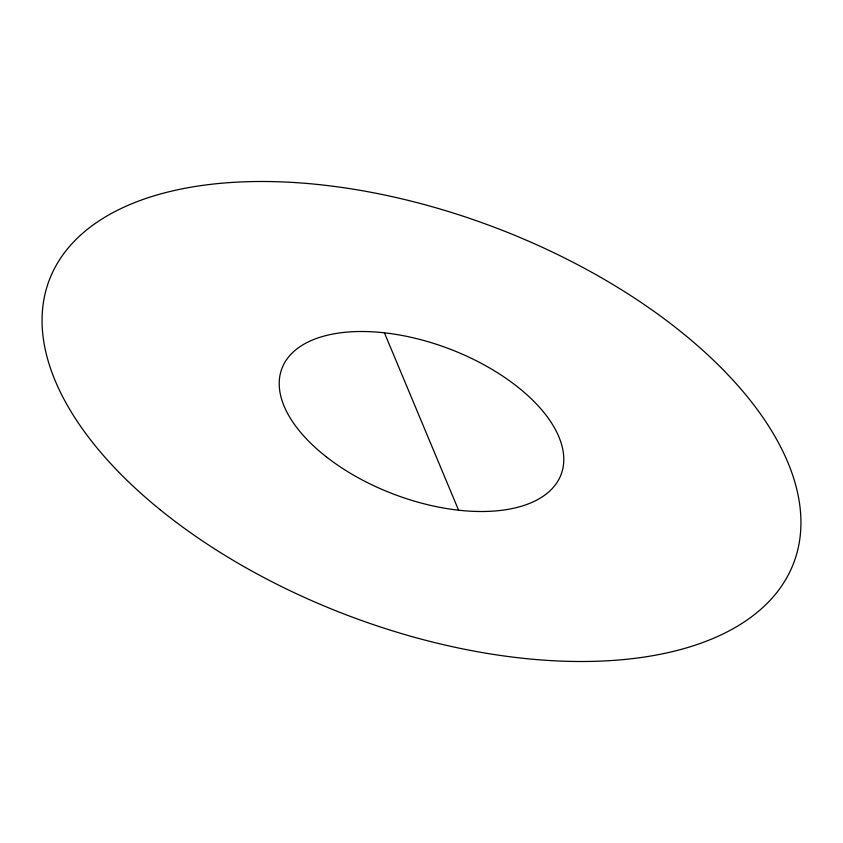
<?xml version="1.0" encoding="UTF-8"?>
<svg xmlns="http://www.w3.org/2000/svg" width="843" height="843" viewBox="0 0 843 843"><rect width="100%" height="100%" fill="white"/><g stroke="black" fill="none" stroke-linecap="round" stroke-linejoin="round"><path stroke-width="1.26" d="M384.419 332.806L458.581 510.194M326.093 456.664A149.316 77.798 20.8 0 0 560.627 475.673A149.316 77.798 20.8 0 0 377.78 332.174A149.316 77.798 20.8 0 0 326.093 456.664M160.159 509.73A398.17 207.452 20.8 0 0 790.407 570.679A398.17 207.452 20.8 0 0 313.933 184.09A398.17 207.452 20.8 0 0 160.159 509.73"/></g></svg>
